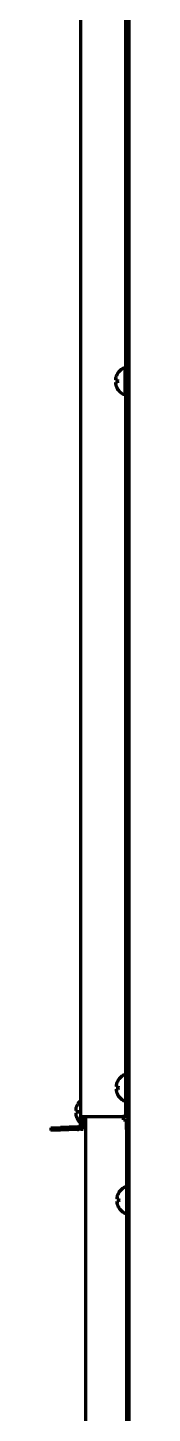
# Model space of a CAD drawing. Header units: inches. Extents: x 904 to 7172, y 213 to 5528.
# Drawn here: x 4308 to 4332.2, y 2285.7 to 2713.2 of the extents above; entities that cross this region are included whole.
import ezdxf

# ---------------------------------------------------------------- set-up
doc = ezdxf.new("R2010")
doc.units = ezdxf.units.IN

msp = doc.modelspace()

# ---------------------------------------------------------------- linework, layer by layer
at = {"linetype": 'Continuous', "lineweight": 70}
for p, q in [((4317.24, 3701.52), (4317.24, 2377.32)), ((4331.24, 2379.32), (4331.24, 3690.22)), ((4332.04, 2379.32), (4332.04, 3690.22)), ((4332.24, 2038.72), (4332.24, 3690.22)), ((4330.64, 2608.12), (4330.44, 2608.12)), ((4331.04, 2604.12), (4331.04, 2607.72)), ((4328.57, 2606.42), (4328.6, 2606.42)), ((4331.04, 2600.52), (4331.04, 2604.12)), ((4332.24, 2606.22), (4332.04, 2605.88)), ((4328.6, 2601.82), (4328.57, 2601.82)), ((4330.44, 2600.12), (4330.64, 2600.12)), ((4332.04, 2602.37), (4332.24, 2602.02)), ((4330.84, 2390.12), (4330.64, 2390.12)), ((4328.77, 2388.42), (4328.8, 2388.42)), ((4332.16, 2387.72), (4332.04, 2387.72)), ((4332.24, 2387.88), (4332.16, 2387.72)), ((4332.16, 2387.72), (4332.16, 2384.52)), ((4328.8, 2383.82), (4328.77, 2383.82)), ((4330.64, 2382.12), (4330.84, 2382.12)), ((4332.04, 2384.52), (4332.16, 2384.52)), ((4332.16, 2384.52), (4332.24, 2384.37)), ((4316.27, 2381.02), (4316.3, 2381.02)), ((4317.24, 2377.32), (4319.04, 2377.32)), ((4317.24, 2374.64), (4317.24, 2377.32)), ((4318.04, 2374.64), (4318.04, 2377.32)), ((4318.74, 2377.32), (4318.74, 2061.52)), ((4319.04, 2377.32), (4330.24, 2377.32)), ((4331.24, 2377.32), (4330.24, 2377.32)), ((4330.44, 2376.22), (4330.44, 2377.32)), ((4331.24, 2377.32), (4331.24, 2379.32)), ((4332.04, 2377.32), (4331.24, 2377.32)), ((4332.04, 2379.32), (4332.04, 2377.32)), ((4308.02, 2373.77), (4311.02, 2373.88)), ((4308.02, 2373.77), (4308.05, 2372.97)), ((4311.05, 2373.08), (4308.05, 2372.97)), ((4316.28, 2374.06), (4311.02, 2373.88)), ((4316.31, 2373.26), (4311.05, 2373.08)), ((4316.3, 2376.42), (4316.27, 2376.42)), ((4317.24, 2373.32), (4317.24, 2374.64)), ((4317.24, 2373.32), (4318.04, 2373.32)), ((4318.04, 2374.73), (4318.14, 2374.72)), ((4318.04, 2374.64), (4318.04, 2373.32)), ((4318.14, 2374.72), (4318.34, 2374.72)), ((4330.44, 2376.22), (4331.44, 2376.22)), ((4331.44, 2373.22), (4331.44, 2376.22)), ((4332.24, 2376.22), (4331.44, 2376.22)), ((4331.44, 2373.22), (4331.44, 2064.52)), ((4331.04, 2355.47), (4330.84, 2355.47)), ((4328.97, 2353.77), (4329, 2353.77)), ((4329, 2349.17), (4328.97, 2349.17)), ((4330.84, 2347.47), (4331.04, 2347.47))]:
    msp.add_line(p, q, dxfattribs=at)
for centre, radius, start, end in [((4336.06, 2699.52), 4.8, 142.7336, 146.8757), ((4336.06, 2699.92), 4.8, 213.1244, 217.2661), ((4332.66, 2603.92), 4.8, 120.3012, 148.4186), ((4330.44, 2607.72), 0.4, 90, 120.3012), ((4330.64, 2607.72), 0.4, 0, 90), ((4332.35, 2604.12), 3.78, 172.3959, 179.9965), ((4332.35, 2604.12), 3.78, 180.0035, 187.6041), ((4331.64, 2606.32), 0.6, 180, 228.1894), ((4332.66, 2604.32), 4.8, 211.5837, 239.6988), ((4330.44, 2600.52), 0.4, 239.6988, 270), ((4330.64, 2600.52), 0.4, 270, 0), ((4331.64, 2601.92), 0.6, 131.8106, 180), ((4332.86, 2385.92), 4.8, 120.3012, 148.4186), ((4330.64, 2389.72), 0.4, 90, 120.3012), ((4330.84, 2389.72), 0.4, 0, 90), ((4332.55, 2386.12), 3.78, 172.3959, 179.9965), ((4332.55, 2386.12), 3.78, 180.0035, 187.6041), ((4320.36, 2378.52), 4.8, 130.5417, 148.4186), ((4332.86, 2386.32), 4.8, 211.5837, 239.6988), ((4330.64, 2382.52), 0.4, 239.6988, 270), ((4330.84, 2382.52), 0.4, 270, 0), ((4320.05, 2378.72), 3.78, 172.3959, 179.9965), ((4320.05, 2378.72), 3.78, 180.0035, 187.6041), ((4320.36, 2378.92), 4.8, 211.5837, 229.4583), ((4316.24, 2375.06), 1, 272, 0), ((4316.24, 2375.06), 1.8, 272, 303.749), ((4318.34, 2375.12), 0.4, 270, 0), ((4330.84, 2355.07), 0.4, 90, 120.3012), ((4331.04, 2355.07), 0.4, 0, 90), ((4333.06, 2351.27), 4.8, 120.3012, 148.4186), ((4332.75, 2351.47), 3.78, 172.3959, 179.9965), ((4332.75, 2351.47), 3.78, 180.0035, 187.6041), ((4333.06, 2351.67), 4.8, 211.5837, 239.6988), ((4330.84, 2347.87), 0.4, 239.6988, 270), ((4331.04, 2347.87), 0.4, 270, 0)]:
    msp.add_arc(centre, radius, start, end, dxfattribs=at)
for points in [[(4328.05, 2605.12), (4328.04, 2605.1), (4328.04, 2605.04), (4328.03, 2604.97), (4328.03, 2604.9), (4328.03, 2604.83), (4328.03, 2604.76), (4328.04, 2604.69), (4328.04, 2604.64), (4328.05, 2604.62)], [(4328.05, 2603.62), (4328.04, 2603.6), (4328.04, 2603.55), (4328.03, 2603.48), (4328.03, 2603.41), (4328.03, 2603.34), (4328.03, 2603.26), (4328.04, 2603.19), (4328.04, 2603.15), (4328.05, 2603.12)], [(4328.05, 2604.62), (4328.06, 2604.62), (4328.09, 2604.62), (4328.14, 2604.62), (4328.2, 2604.62), (4328.26, 2604.62), (4328.33, 2604.62), (4328.4, 2604.62), (4328.49, 2604.62), (4328.56, 2604.62), (4328.6, 2604.62)], [(4328.05, 2603.12), (4328.06, 2603.07), (4328.09, 2602.96), (4328.14, 2602.8), (4328.2, 2602.64), (4328.26, 2602.48), (4328.33, 2602.33), (4328.4, 2602.18), (4328.49, 2602.01), (4328.56, 2601.89), (4328.6, 2601.82)], [(4328.25, 2387.12), (4328.24, 2387.1), (4328.24, 2387.04), (4328.23, 2386.97), (4328.23, 2386.9), (4328.23, 2386.83), (4328.23, 2386.76), (4328.24, 2386.69), (4328.24, 2386.64), (4328.25, 2386.62)], [(4328.25, 2385.62), (4328.24, 2385.6), (4328.24, 2385.55), (4328.23, 2385.48), (4328.23, 2385.41), (4328.23, 2385.34), (4328.23, 2385.26), (4328.24, 2385.19), (4328.24, 2385.15), (4328.25, 2385.12)], [(4328.25, 2386.62), (4328.26, 2386.62), (4328.29, 2386.62), (4328.34, 2386.62), (4328.4, 2386.62), (4328.46, 2386.62), (4328.53, 2386.62), (4328.6, 2386.62), (4328.69, 2386.62), (4328.76, 2386.62), (4328.8, 2386.62)], [(4328.25, 2385.12), (4328.26, 2385.07), (4328.29, 2384.96), (4328.34, 2384.8), (4328.4, 2384.64), (4328.46, 2384.48), (4328.53, 2384.33), (4328.6, 2384.18), (4328.69, 2384.01), (4328.76, 2383.89), (4328.8, 2383.82)], [(4315.75, 2379.72), (4315.74, 2379.7), (4315.74, 2379.64), (4315.73, 2379.57), (4315.73, 2379.5), (4315.73, 2379.43), (4315.73, 2379.36), (4315.74, 2379.29), (4315.74, 2379.24), (4315.75, 2379.22)], [(4315.75, 2378.22), (4315.74, 2378.2), (4315.74, 2378.15), (4315.73, 2378.08), (4315.73, 2378.01), (4315.73, 2377.94), (4315.73, 2377.86), (4315.74, 2377.79), (4315.74, 2377.75), (4315.75, 2377.72)], [(4315.75, 2379.22), (4315.76, 2379.22), (4315.79, 2379.22), (4315.84, 2379.22), (4315.9, 2379.22), (4315.96, 2379.22), (4316.03, 2379.22), (4316.1, 2379.22), (4316.19, 2379.22), (4316.26, 2379.22), (4316.3, 2379.22)], [(4315.75, 2377.72), (4315.76, 2377.67), (4315.79, 2377.56), (4315.84, 2377.4), (4315.9, 2377.24), (4315.96, 2377.08), (4316.03, 2376.93), (4316.1, 2376.78), (4316.19, 2376.61), (4316.26, 2376.49), (4316.3, 2376.42)], [(4328.45, 2352.47), (4328.44, 2352.45), (4328.44, 2352.39), (4328.43, 2352.32), (4328.43, 2352.25), (4328.43, 2352.18), (4328.43, 2352.11), (4328.44, 2352.04), (4328.44, 2351.99), (4328.45, 2351.97)], [(4328.45, 2351.97), (4328.46, 2351.97), (4328.49, 2351.97), (4328.54, 2351.97), (4328.6, 2351.97), (4328.66, 2351.97), (4328.73, 2351.97), (4328.8, 2351.97), (4328.89, 2351.97), (4328.96, 2351.97), (4329, 2351.97)], [(4328.45, 2350.97), (4328.44, 2350.95), (4328.44, 2350.9), (4328.43, 2350.83), (4328.43, 2350.76), (4328.43, 2350.69), (4328.43, 2350.61), (4328.44, 2350.54), (4328.44, 2350.5), (4328.45, 2350.47)], [(4328.45, 2350.47), (4328.46, 2350.42), (4328.49, 2350.31), (4328.54, 2350.15), (4328.6, 2349.99), (4328.66, 2349.83), (4328.73, 2349.68), (4328.8, 2349.53), (4328.89, 2349.36), (4328.96, 2349.24), (4329, 2349.17)]]:
    msp.add_open_spline(points, degree=3, dxfattribs=at)
for points in [[(4328.6, 2606.42), (4328.47, 2606.22), (4328.37, 2606.01), (4328.23, 2605.68), (4328.19, 2605.57), (4328.11, 2605.35), (4328.08, 2605.24), (4328.05, 2605.12)], [(4328.6, 2603.62), (4328.47, 2603.62), (4328.37, 2603.62), (4328.23, 2603.62), (4328.19, 2603.62), (4328.11, 2603.62), (4328.08, 2603.62), (4328.05, 2603.62)], [(4328.8, 2388.42), (4328.67, 2388.22), (4328.57, 2388.01), (4328.43, 2387.68), (4328.39, 2387.57), (4328.31, 2387.35), (4328.28, 2387.24), (4328.25, 2387.12)], [(4328.8, 2385.62), (4328.67, 2385.62), (4328.57, 2385.62), (4328.43, 2385.62), (4328.39, 2385.62), (4328.31, 2385.62), (4328.28, 2385.62), (4328.25, 2385.62)], [(4316.3, 2381.02), (4316.17, 2380.82), (4316.07, 2380.61), (4315.93, 2380.28), (4315.89, 2380.17), (4315.81, 2379.95), (4315.78, 2379.84), (4315.75, 2379.72)], [(4316.3, 2378.22), (4316.17, 2378.22), (4316.07, 2378.22), (4315.93, 2378.22), (4315.89, 2378.22), (4315.81, 2378.22), (4315.78, 2378.22), (4315.75, 2378.22)], [(4329, 2353.77), (4328.87, 2353.57), (4328.77, 2353.36), (4328.63, 2353.03), (4328.59, 2352.92), (4328.51, 2352.7), (4328.48, 2352.59), (4328.45, 2352.47)], [(4329, 2350.97), (4328.87, 2350.97), (4328.77, 2350.97), (4328.63, 2350.97), (4328.59, 2350.97), (4328.51, 2350.97), (4328.48, 2350.97), (4328.45, 2350.97)]]:
    msp.add_open_spline(points, degree=3, knots=[0, 0, 0, 0, 0.5, 0.5, 0.75, 0.75, 1, 1, 1, 1], dxfattribs=at)

doc.saveas('drawing.dxf')
